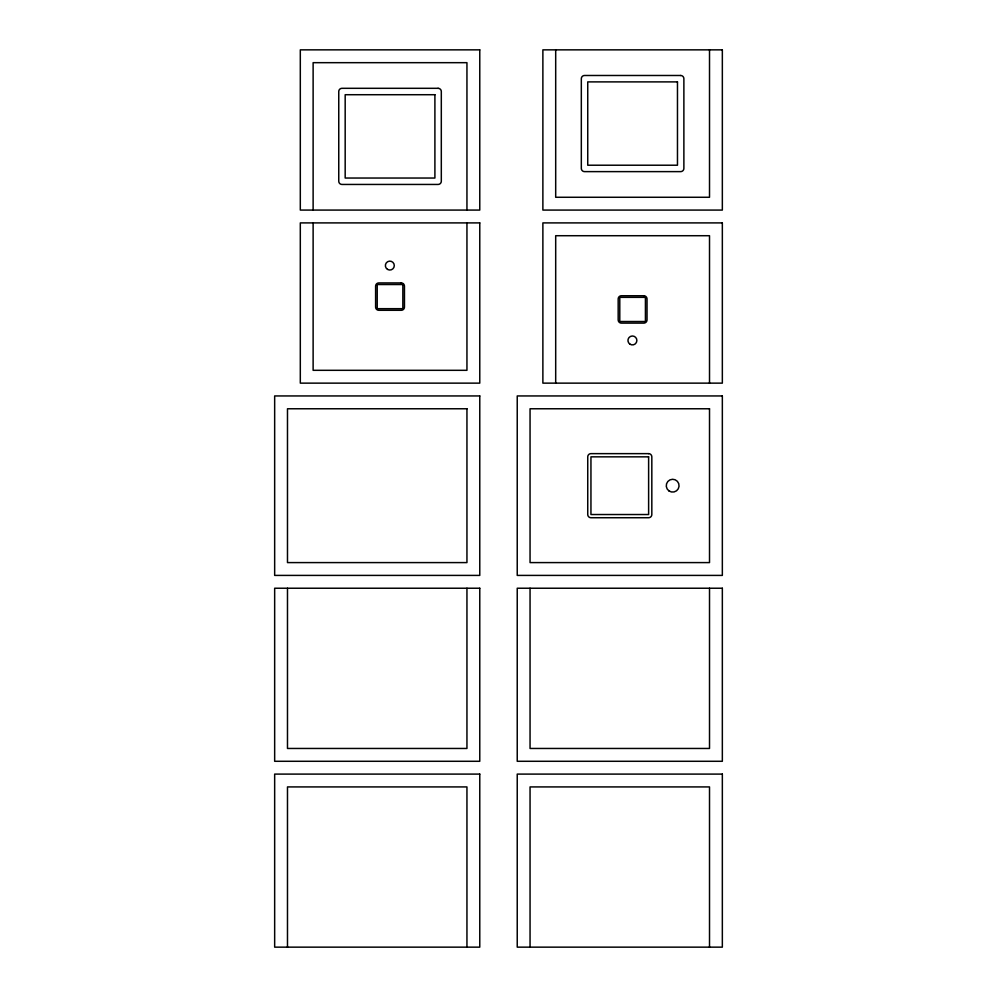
<?xml version="1.0" encoding="UTF-8"?>
<svg xmlns="http://www.w3.org/2000/svg" width="997" height="997" viewBox="0 0 997 997"><rect width="100%" height="100%" fill="white"/><g stroke="black" fill="none" stroke-linecap="round" stroke-linejoin="round"><path stroke-width="1.5" d="M709.515 49.85L709.515 197.269L555.69 197.269L555.69 49.85M709.515 383.135L709.515 235.716L555.69 235.716L555.69 383.135M709.515 588.23L709.515 748.46L530.055 748.46L530.055 588.23M709.515 947.15L709.515 786.92L530.055 786.92L530.055 947.15M466.945 210.08L466.945 62.674L313.12 62.674L313.12 210.08M466.945 222.904L466.945 370.311L313.12 370.311L313.12 222.904M466.945 588.23L466.945 748.46L287.485 748.46L287.485 588.23M466.945 947.15L466.945 786.92L287.485 786.92L287.485 947.15M479.769 49.85L300.309 49.85L300.309 210.08L479.769 210.08L479.769 49.85M722.339 49.85L542.879 49.85L542.879 210.08L722.339 210.08L722.339 49.85M680.677 75.485L584.529 75.485A3.203 3.203 0 0 0 581.326 78.688L581.326 168.418A3.203 3.203 0 0 0 584.529 171.621L680.677 171.621A3.203 3.203 0 0 0 683.88 168.418L683.88 78.688A3.203 3.203 0 0 0 680.677 75.485M677.474 81.891L587.744 81.891L587.744 165.215L677.474 165.215L677.474 81.891M438.107 88.309L341.959 88.309A3.203 3.203 0 0 0 338.756 91.512L338.756 181.242A3.203 3.203 0 0 0 341.959 184.445L438.107 184.445A3.203 3.203 0 0 0 441.31 181.242L441.31 91.512A3.203 3.203 0 0 0 438.107 88.309M434.904 94.715L345.174 94.715L345.174 178.039L434.904 178.039L434.904 94.715M479.769 222.904L300.309 222.904L300.309 383.135L479.769 383.135L479.769 222.904M722.339 222.904L542.879 222.904L542.879 383.135L722.339 383.135L722.339 222.904M401.255 282.924L378.823 282.924A3.203 3.203 0 0 0 375.607 286.127L375.607 307.088A3.203 3.203 0 0 0 378.823 310.291L401.255 310.291A3.203 3.203 0 0 0 404.458 307.088L404.458 286.127A3.203 3.203 0 0 0 401.255 282.924M402.85 284.531L377.215 284.531L377.215 308.684L402.85 308.684L402.85 284.531M643.825 295.748L621.393 295.748A3.203 3.203 0 0 0 618.177 298.95L618.177 319.9A3.203 3.203 0 0 0 621.393 323.115L643.825 323.115A3.203 3.203 0 0 0 647.028 319.9L647.028 298.95A3.203 3.203 0 0 0 643.825 295.748M645.42 297.343L619.785 297.343L619.785 321.508L645.42 321.508L645.42 297.343M479.769 395.946L274.661 395.946L274.661 575.406L479.769 575.406L479.769 395.946M722.339 395.946L517.231 395.946L517.231 575.406L722.339 575.406L722.339 395.946M466.945 408.77L287.485 408.77L287.485 562.595L466.945 562.595L466.945 408.77M709.515 408.77L530.055 408.77L530.055 562.595L709.515 562.595L709.515 408.77M648.623 453.635L590.947 453.635A3.203 3.203 0 0 0 587.744 456.838L587.744 514.527A3.203 3.203 0 0 0 590.947 517.73L648.623 517.73A3.203 3.203 0 0 0 651.826 514.527L651.826 456.838A3.203 3.203 0 0 0 648.623 453.635M648.623 456.838L590.947 456.838L590.947 514.527L648.623 514.527L648.623 456.838M479.769 588.23L274.661 588.23L274.661 761.284L479.769 761.284L479.769 588.23M722.339 588.23L517.231 588.23L517.231 761.284L722.339 761.284L722.339 588.23M479.769 774.096L274.661 774.096L274.661 947.15L479.769 947.15L479.769 774.096M722.339 774.096L517.231 774.096L517.231 947.15L722.339 947.15L722.339 774.096M668.975 490.923A6.406 6.406 0 0 0 679.044 486.262A6.406 6.406 0 0 0 669.972 479.869A6.406 6.406 0 0 0 668.975 490.923M629.942 344.164A4.449 4.449 0 0 0 636.859 340.725A4.449 4.449 0 0 0 630.428 336.463A4.449 4.449 0 0 0 629.942 344.164M387.509 269.377A4.449 4.449 0 0 0 394.289 265.7A4.449 4.449 0 0 0 387.721 261.663A4.449 4.449 0 0 0 387.509 269.377"/></g></svg>
